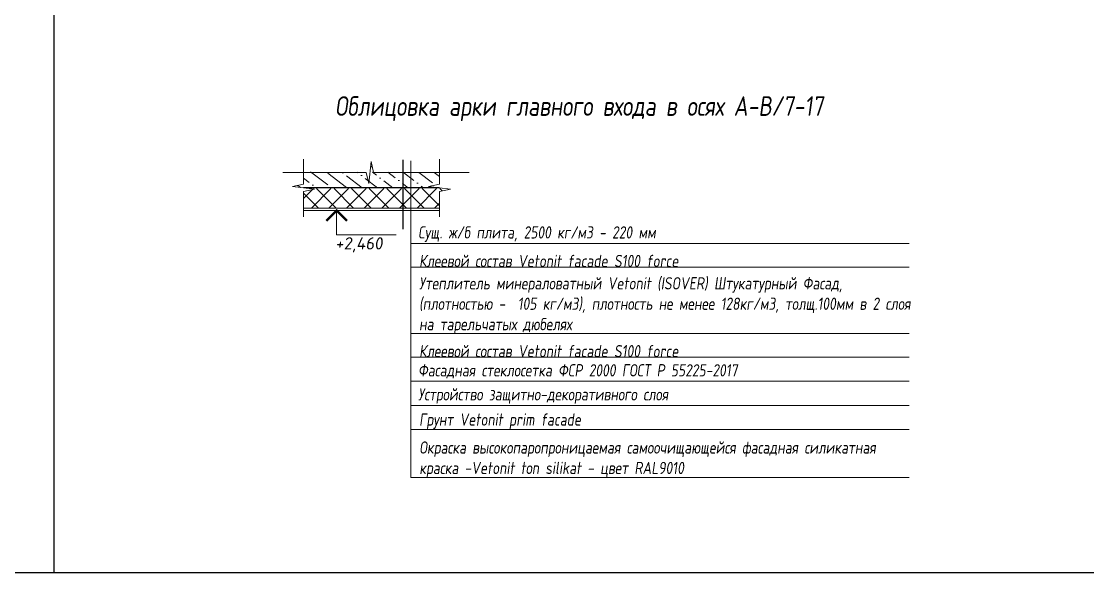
# Model space of a CAD drawing. Header units: millimetres. Extents: x -136099598 to 11807193, y 0 to 779331.
# Drawn here: x 667688 to 678561, y 355761 to 361386 of the extents above; entities that cross this region are included whole.
import ezdxf
from ezdxf.enums import TextEntityAlignment as Align

# ---------------------------------------------------------------- set-up
doc = ezdxf.new("R2010")
doc.units = ezdxf.units.MM
doc.header["$MEASUREMENT"] = 0
doc.layers.get('0').update_dxf_attribs({"color": 250, "lineweight": 9})
doc.layers.get('Defpoints').update_dxf_attribs({"color": 8})
for name, color, linetype, lineweight in [('АР.РД_Выноски', 174, 'Continuous', 9), ('АР_Отметки', 250, 'Continuous', 15), ('АР_Перекрытие', 250, 'Continuous', 30), ('АР_Текст', 250, 'Continuous', 5), ('АР_Штрих утеплитель', 250, 'Continuous', 13), ('АР_Штриховка', 253, 'Continuous', 13), ('АР_штриховка несущих стен', 250, 'Continuous', 0)]:
    doc.layers.add(name, color=color, linetype=linetype, lineweight=lineweight)
doc.styles.add('ROMAND', font='ROMAND', dxfattribs={"width": 0.85})
doc.styles.add('Архитект', font='isocpeur.ttf', dxfattribs={"width": 0.8, "oblique": 8})
doc.styles.add('Архитектурный', font='isocpeur.ttf', dxfattribs={"oblique": 8})
doc.styles.add('Архитектурный размер', font='isocpeur.ttf', dxfattribs={"width": 0.8, "oblique": 8})

# ---------------------------------------------------------------- blocks, each defined once
blk = doc.blocks.new('BL034')
at = {"color": 0, "linetype": 'ByBlock', "lineweight": 9}
blk.add_lwpolyline([(0, 0), (0, 500), (1216, 500)], dxfattribs=at)
at = {"color": 0, "linetype": 'ByBlock', "lineweight": 70, "const_width": 50}
blk.add_lwpolyline([(-212, 212), (0, 0), (212, 212)], dxfattribs=at)
at = {"linetype": 'ByBlock', "lineweight": 9, "style": 'ROMAND', "width": 0.85, "flags": 4}
blk.add_attdef('NN,NNN', text='', height=250, dxfattribs=at).set_placement((650, 700), align=Align.MIDDLE)

msp = doc.modelspace()

# ---------------------------------------------------------------- hatches: boundary and pattern name
at = {"layer": 'АР_Штрих утеплитель', "lineweight": 0, "ltscale": 50}
h = msp.add_hatch(dxfattribs=at)
h.set_pattern_fill('ANSI37', color=256, scale=40, angle=180)
h.set_pattern_definition([(225, (173085.52, -7327.34), (89.80256, -89.80256), []), (315, (173085.52, -7327.34), (89.80256, 89.80256), [])])
h.paths.add_polyline_path([(670565.54, 359648.675), (670565.32, 359480.152), (671951.875, 359480.155), (671952.095, 359648.659), (672064.683, 359673.258), (672004.535, 359680.158), (670618.121, 359680.158), (670678.129, 359673.274)])
at = {"layer": 'АР_Штриховка', "lineweight": 0, "transparency": 33554559}
h = msp.add_hatch(dxfattribs=at)
h.set_pattern_fill('ANSI36', color=256, scale=30, angle=97.4338889)
h.set_pattern_definition([(142.433889, (-37212.71, -10164.35), (-190.196593, 26.125492), [238.125, -47.625, 0, -47.625])])
h.paths.add_polyline_path([(671952.362, 359723.658), (671952.585, 359842.024), (670565.995, 359851.626), (670565.808, 359723.674), (670453.219, 359699.075), (670566.072, 359686.129), (671951.802, 359686.207), (671839.774, 359699.059)])

# ---------------------------------------------------------------- linework, layer by layer
at = {"color": 251, "true_color": 0x636466}
for points in [[(672253.699, 359841.817), (671280.81, 359842.485), (671256.211, 359955.074), (671230.41, 359730.164), (671205.81, 359842.752), (670354.375, 359843.42)], [(670566.182, 359979.578), (670565.808, 359723.674), (670453.219, 359699.075), (670678.129, 359673.274), (670565.54, 359648.675), (670565.206, 359392.739)]]:
    msp.add_lwpolyline(points, dxfattribs=at)
at = {"color": 251, "true_color": 0x636466, "elevation": 40}
msp.add_lwpolyline([(671952.736, 359979.562), (671952.362, 359723.658), (671839.774, 359699.059), (672064.683, 359673.258), (671952.095, 359648.659), (671951.76, 359392.722)], dxfattribs=at)
at = {"layer": 'Defpoints', "color": 40, "lineweight": 30, "ltscale": 100, "true_color": 0xf8d731}
msp.add_lwpolyline([(694929.587, 355761.176), (656815.077, 355761.176), (656815.077, 380394.189), (694929.587, 380394.189)], close=True, dxfattribs=at)
at = {"layer": 'Defpoints'}
msp.add_lwpolyline([(668024.233, 380193.616), (679061.561, 380193.616), (679061.561, 355761.176), (668024.233, 355761.176)], close=True, dxfattribs=at)
at = {"layer": 'АР.РД_Выноски', "ltscale": 50}
for p, q in [((671659.781, 356733.219), (671659.781, 358878.098)), ((671659.781, 358878.098), (676739.91, 358878.098)), ((671659.781, 358199.944, -950), (676739.91, 358199.944, -950)), ((671659.713, 357958.118), (676739.91, 357958.118)), ((671659.713, 357713.138), (676739.91, 357713.138)), ((671659.781, 357468.159), (676739.91, 357468.159)), ((671659.781, 357223.179), (676739.91, 357223.179)), ((671659.781, 356733.219), (676739.91, 356733.219))]:
    msp.add_line(p, q, dxfattribs=at)
at = {"layer": 'АР.РД_Выноски', "linetype": 'ByBlock', "lineweight": 30}
msp.add_lwpolyline([(671579.493, 359971.047), (671579.493, 359265.217)], dxfattribs=at)
at = {"layer": 'АР.РД_Выноски', "ltscale": 50}
for points in [[(671659.781, 358878.098), (671659.869, 359963.405)], [(676739.91, 359119.924), (671659.849, 359119.924)]]:
    msp.add_lwpolyline(points, dxfattribs=at)
at = {"layer": 'АР_Перекрытие', "linetype": 'ByBlock', "lineweight": 30}
for points in [[(671250.599, 359906.158), (671266.898, 359906.158)], [(671952.371, 359686.142), (670566.072, 359686.129)]]:
    msp.add_lwpolyline(points, dxfattribs=at)
at = {"layer": 'АР_штриховка несущих стен', "lineweight": 0}
for p, q in [((671266.898, 359906.158), (671250.599, 359906.158)), ((671952.229, 359686.158), (670565.816, 359686.158))]:
    msp.add_line(p, q, dxfattribs=at)
for points in [[(670565.816, 359686.158), (671952.229, 359686.158)], [(671951.875, 359480.158), (670565.32, 359480.158)], [(670565.289, 359456.198), (671951.843, 359456.217)]]:
    msp.add_lwpolyline(points, dxfattribs=at)

# ---------------------------------------------------------------- block references
at = {"layer": 'АР_Отметки'}
ref = msp.add_blockref('BL034', (670903.103, 359456.18), dxfattribs=dict(at, xscale=-0.5, yscale=0.5, zscale=0.5, rotation=180))
ref.add_attrib('NN,NNN', '+2,460', dxfattribs={"layer": '0', "color": 0, "linetype": 'ByBlock', "height": 125, "style": 'Архитектурный', "oblique": 8, "flags": 4}).set_placement((671131.481, 359106.18), align=Align.MIDDLE)

# ---------------------------------------------------------------- texts
at = {"layer": 'АР.РД_Выноски', "style": 'Архитектурный размер', "oblique": 8, "width": 0.8}
for s, p in [('Сущ. ж/б плита, 2500 кг/м3 - 220 мм', (671734.781, 359169.924)), ('Фасадная стеклосетка ФСР 2000 ГОСТ Р 55225-2017 ', (671734.713, 357763.138)), ('Устройство защитно-декоративного слоя', (671734.781, 357518.159))]:
    msp.add_text(s, height=125, dxfattribs=at).set_placement(p)
at = {"layer": 'АР.РД_Выноски', "char_height": 125, "attachment_point": 7, "style": 'Архитектурный размер'}
for s, insert, width in [('\\pxql;Клеевой состав {\\C1;Vetonit facade S100 force}', (671744.146, 358878.098), 2842.70915), ('\\pxql;Утеплитель минераловатный {\\C1;Vetonit (ISOVER) Штукатурный Фасад}, (плотностью -  {\\C1;105} кг/м3), плотность не менее 128кг/м3, толщ.100мм в 2 слоя на тарельчатых дюбелях', (671744.146, 358199.944, -950), 5011.2935), ('\\pxql;Клеевой состав {\\C1;Vetonit facade S100 force}', (671744.146, 357958.118), 2842.70915), ('\\pxql;Грунт {\\C1;Vetonit prim facade}', (671744.146, 357223.179), 2842.70915), ('\\pxql;Окраска высокопаропроницаемая самоочищающейся фасадная силикатная краска -{\\C1;Vetonit tоn silikat} - цвет RAL9010  ', (671746.574, 356733.219), 5084.58711)]:
    msp.add_mtext(s, dxfattribs=dict(at, insert=insert, width=width))
at = {"layer": 'АР_Текст', "lineweight": 13, "insert": (673376.954, 360494.224), "char_height": 200, "attachment_point": 5, "style": 'Архитект'}
msp.add_mtext_dynamic_manual_height_columns('{\\C256;Облицовка арки главного входа в осях А-В/7-17}', width=9063.94802, gutter_width=12.5, heights=[2545.492], dxfattribs=at)

doc.saveas('drawing.dxf')
